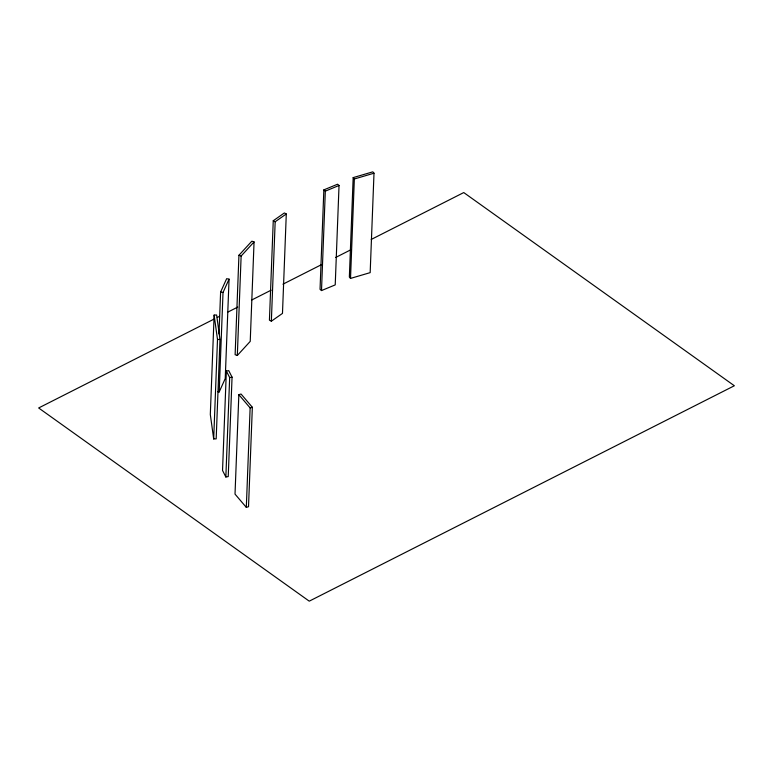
<?xml version="1.0" encoding="UTF-8"?>
<svg xmlns="http://www.w3.org/2000/svg" width="773" height="773" viewBox="0 0 773 773"><rect width="100%" height="100%" fill="white"/><g stroke="black" fill="none" stroke-linecap="round" stroke-linejoin="round"><path stroke-width="1.16" d="M214.131 315.075L210.314 414.502L213.686 438.938L216.179 438.88L219.996 339.444L216.624 315.007L214.131 315.075L217.503 339.511L213.686 438.938M219.001 333.965L220.614 292.03L226.644 278.695L229.05 279.15L225.233 378.586L219.203 391.921L217.59 391.611M219.203 391.921L223.02 292.484L229.05 279.15M226.354 371.03L222.537 470.457L225.851 476.989L228.238 476.593L232.055 377.156L228.74 370.634L226.354 371.03L229.668 377.553L225.851 476.989M238.944 255.264L235.127 354.701L237.321 355.474L250.23 341.376L254.056 241.939L251.863 241.166L238.944 255.264L241.137 256.037L254.056 241.939M237.321 355.474L241.137 256.037M238.847 394.674L235.021 494.111L246.316 507.368L248.519 506.711L252.346 407.284L241.05 394.027L238.847 394.674L250.133 407.931L246.316 507.368M273.256 220.749L269.429 320.186L271.352 321.201L282.474 313.403L286.29 213.966L284.377 212.952L273.256 220.749L275.169 221.764L286.29 213.966M271.352 321.201L275.169 221.764M323.858 189.878L320.041 289.315L321.5 290.571L335.221 284.899L339.038 185.472L337.579 184.206L323.858 189.878L325.317 191.144L321.5 290.571M353.174 177.616L349.357 277.043L350.517 278.415L370.17 272.637L373.997 173.2L372.828 171.838L353.174 177.616L354.343 178.978L350.517 278.415M214.073 319.085L38.65 407.97L309.248 601.162L734.35 385.756L463.752 192.564L371.204 239.466M217.3 317.442L219.455 316.36M228.064 311.992L237.746 307.084M251.737 299.992L271.11 290.184M282.947 284.184L321.694 264.55M335.685 257.457L350.749 249.824M325.317 191.144L339.038 185.472M354.343 178.978L373.997 173.2M250.133 407.931L252.346 407.284M229.668 377.553L232.055 377.156M217.503 339.511L219.996 339.444M220.614 292.03L223.02 292.484"/></g></svg>
